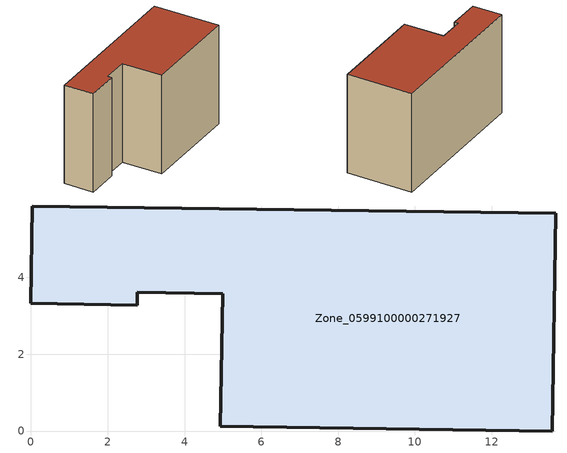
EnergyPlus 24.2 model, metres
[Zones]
Zone_0599100000271927
 floor ground (C_G): 13.66,5.67 13.58,0 4.93,0.12 4.99,3.58 2.77,3.61 2.77,3.28 0,3.33 0.03,5.86 z0
 wall outside (C_F): 0.03,5.86 0,3.33 2.77,3.28 2.77,3.61 4.99,3.58 4.93,0.12 13.58,0 13.66,5.67 0.03,5.86 z0:8.73
 roof outside (C_R): 13.66,5.67 0.03,5.86 0,3.33 2.77,3.28 2.77,3.61 4.99,3.58 4.93,0.12 13.58,0 z8.73
[BUILDING]
Pand.0599100000271927: North Axis=0; Terrain=City; Loads Convergence Tolerance Value=0.04; Temperature Convergence Tolerance Value=0.4; Solar Distribution=FullExterior; Maximum Number of Warmup Days=25; Minimum Number of Warmup Days=1
[Site:Location]
Rotterdam.The.Hague.AP_ZH_NLD Design_Conditions: Latitude=51.96; Longitude=4.45; Time Zone=1; Elevation=-4.5
[SITE:GROUNDTEMPERATURE:BUILDINGSURFACE]
18, 18, 18, 18, 18, 18, 18, 18, 18, 18, 18, 18
[MATERIAL] Thermal Absorptance=0.9; Solar Absorptance=0.7; Visible Absorptance=0.7
Name | Roughness | Thickness | Conductivity | Density | Specific Heat
G.TC.1975-1991 | MediumSmooth | 0.15 | 0.288461 | 540 | 1210
F.TC.1975-1991 | Rough | 0.3 | 0.230769 | 1920 | 840
R.TC.1975-1991 | MediumRough | 0.2 | 0.153846 | 1500 | 1000
[CONSTRUCTION]
C_G: G.TC.1975-1991
C_F: F.TC.1975-1991
C_R: R.TC.1975-1991
[ZONE]
Zone_0599100000271927: Type=1; Multiplier=1; Ceiling Height=Autocalculate; Volume=Autocalculate; Floor Area=autocalculate; Part of Total Floor Area=Yes
[ZONEINFILTRATION:DESIGNFLOWRATE]
Infil_Zone_0599100000271927: Zone or ZoneList or Space or SpaceList=Zone_0599100000271927; Schedule=AlwaysOn; Design Flow Rate Calculation Method=Flow/Area; Flow Rate per Floor Area=0.003; Constant Term Coefficient=1; Temperature Term Coefficient=0; Velocity Term Coefficient=0; Velocity Squared Term Coefficient=0
[HVACTEMPLATE:ZONE:IDEALLOADSAIRSYSTEM]
Zone_0599100000271927: Maximum Heating Supply Air Temperature=50; Minimum Cooling Supply Air Temperature=13; Maximum Heating Supply Air Humidity Ratio=0.0156; Minimum Cooling Supply Air Humidity Ratio=0.0077; Heating Limit=NoLimit; Cooling Limit=NoLimit; Dehumidification Control Type=ConstantSensibleHeatRatio; Cooling Sensible Heat Ratio=0.7; Dehumidification Setpoint=60; Humidification Control Type=None; Humidification Setpoint=30; Outdoor Air Method=None; Outdoor Air Flow Rate per Person=0.00944; Outdoor Air Flow Rate per Zone Floor Area=0; Outdoor Air Flow Rate per Zone=0; Demand Controlled Ventilation Type=None; Outdoor Air Economizer Type=NoEconomizer; Heat Recovery Type=None; Sensible Heat Recovery Effectiveness=0.7; Latent Heat Recovery Effectiveness=0.65
[ZONECONTROL:THERMOSTAT]
ThermostatControl_Zone_0599100000271927: Zone or ZoneList=Zone_0599100000271927; Control Type Schedule=DualSetpointControlType; Control 1=Thermostat_Zone_0599100000271927; Temperature Difference Between Cutout And Setpoint=0
[THERMOSTATSETPOINT:DUALSETPOINT]
Thermostat_Zone_0599100000271927: Heating Setpoint Temperature Schedule=HeatingSetpoint_Zone_0599100000271927; Cooling Setpoint Temperature Schedule=CoolingSetpoint_Zone_0599100000271927
[SCHEDULE:COMPACT]
HeatingSetpoint_Zone_0599100000271927: Through: 12/31, For: AllDays, Until: 24:00, 21
CoolingSetpoint_Zone_0599100000271927: Through: 12/31, For: AllDays, Until: 24:00, 24
DualSetpointControlType: Through: 12/31, For: AllDays, Until: 24:00, 4
AlwaysOn: Through: 12/31, For: AllDays, Until: 24:00, 1
